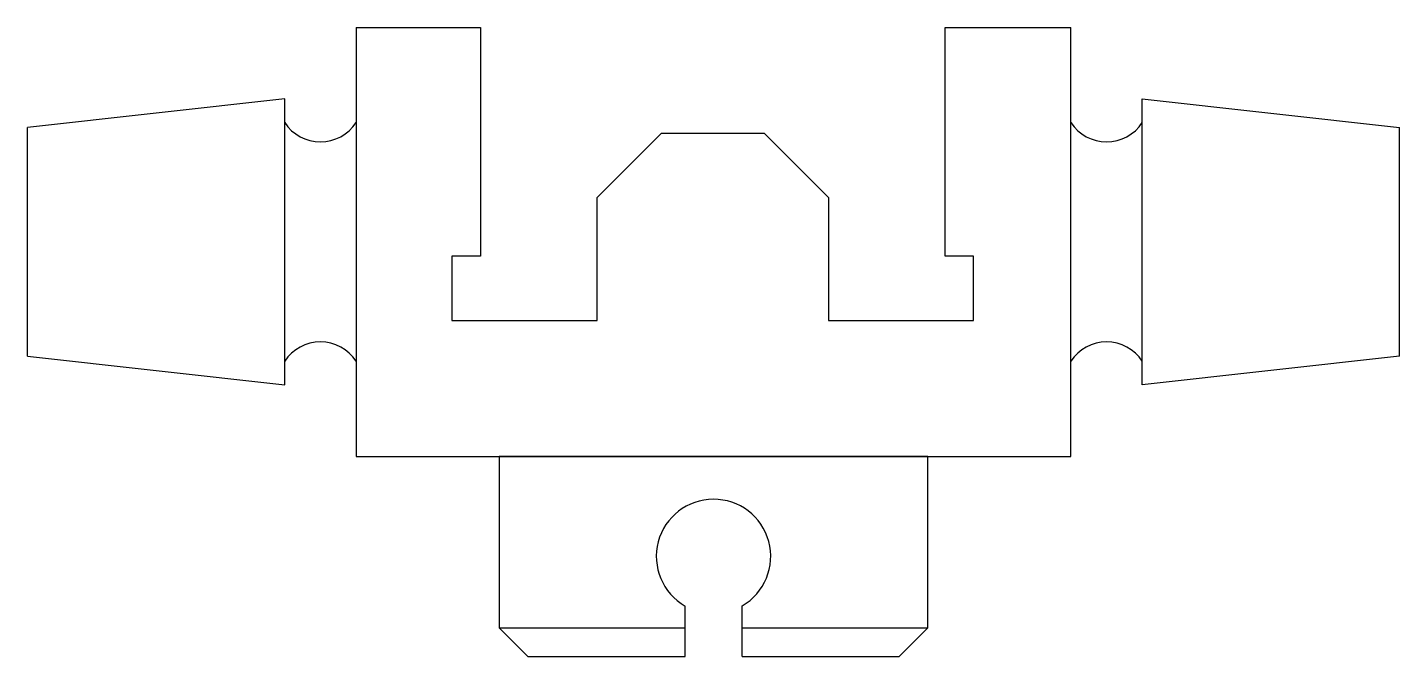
# Model space of a CAD drawing. Header units: millimetres. Extents: x 2203.4 to 2299.4, y 1623.3 to 1667.3.
import ezdxf

# ---------------------------------------------------------------- set-up
doc = ezdxf.new("R2010")
doc.units = ezdxf.units.MM

msp = doc.modelspace()

# ---------------------------------------------------------------- linework, layer by layer
for p, q in [((2226.42, 1667.257), (2226.42, 1637.257)), ((2226.42, 1667.257), (2235.12, 1667.257)), ((2235.12, 1667.257), (2235.12, 1651.257)), ((2267.62, 1651.257), (2267.62, 1667.257)), ((2267.62, 1667.257), (2276.42, 1667.257)), ((2276.42, 1637.257), (2276.42, 1667.257)), ((2221.42, 1662.257), (2203.42, 1660.257)), ((2221.42, 1642.257), (2221.42, 1662.257)), ((2281.42, 1642.257), (2281.42, 1662.257)), ((2281.42, 1662.257), (2299.42, 1660.257)), ((2203.42, 1644.257), (2203.42, 1660.257)), ((2247.77, 1659.857), (2243.27, 1655.357)), ((2247.77, 1659.857), (2254.97, 1659.857)), ((2254.97, 1659.857), (2259.47, 1655.357)), ((2299.42, 1644.257), (2299.42, 1660.257)), ((2243.27, 1646.757), (2243.27, 1655.357)), ((2259.47, 1655.357), (2259.47, 1646.757)), ((2235.12, 1651.257), (2233.12, 1651.257)), ((2233.12, 1651.257), (2233.12, 1646.757)), ((2269.62, 1651.257), (2267.62, 1651.257)), ((2269.62, 1646.757), (2269.62, 1651.257)), ((2233.12, 1646.757), (2243.27, 1646.757)), ((2259.47, 1646.757), (2269.62, 1646.757)), ((2203.42, 1644.257), (2221.42, 1642.257)), ((2299.42, 1644.257), (2281.42, 1642.257)), ((2226.42, 1637.257), (2276.42, 1637.257)), ((2266.42, 1637.257), (2236.42, 1637.257)), ((2236.42, 1637.257), (2236.42, 1625.257)), ((2266.42, 1625.257), (2266.42, 1637.257)), ((2249.43, 1623.254), (2249.43, 1626.786)), ((2253.43, 1623.266), (2253.43, 1626.799)), ((2236.42, 1625.257), (2238.42, 1623.257)), ((2236.42, 1625.257), (2249.43, 1625.257)), ((2253.43, 1625.257), (2266.42, 1625.257)), ((2264.42, 1623.257), (2266.42, 1625.257)), ((2238.42, 1623.257), (2249.43, 1623.257)), ((2238.42, 1623.257), (2238.42, 1623.257)), ((2253.43, 1623.266), (2253.43, 1623.257)), ((2253.43, 1623.257), (2264.42, 1623.257))]:
    msp.add_line(p, q)
for centre, radius, start, end in [((2223.92, 1662.257), 3, 213.55731, 326.44269), ((2278.92, 1662.257), 3, 213.55731, 326.44269), ((2223.92, 1642.257), 3, 33.55731, 146.44269), ((2278.92, 1642.257), 3, 33.55731, 146.44269), ((2251.42, 1630.257), 4, 300.17808, 240.17837)]:
    msp.add_arc(centre, radius, start, end)

doc.saveas('drawing.dxf')
